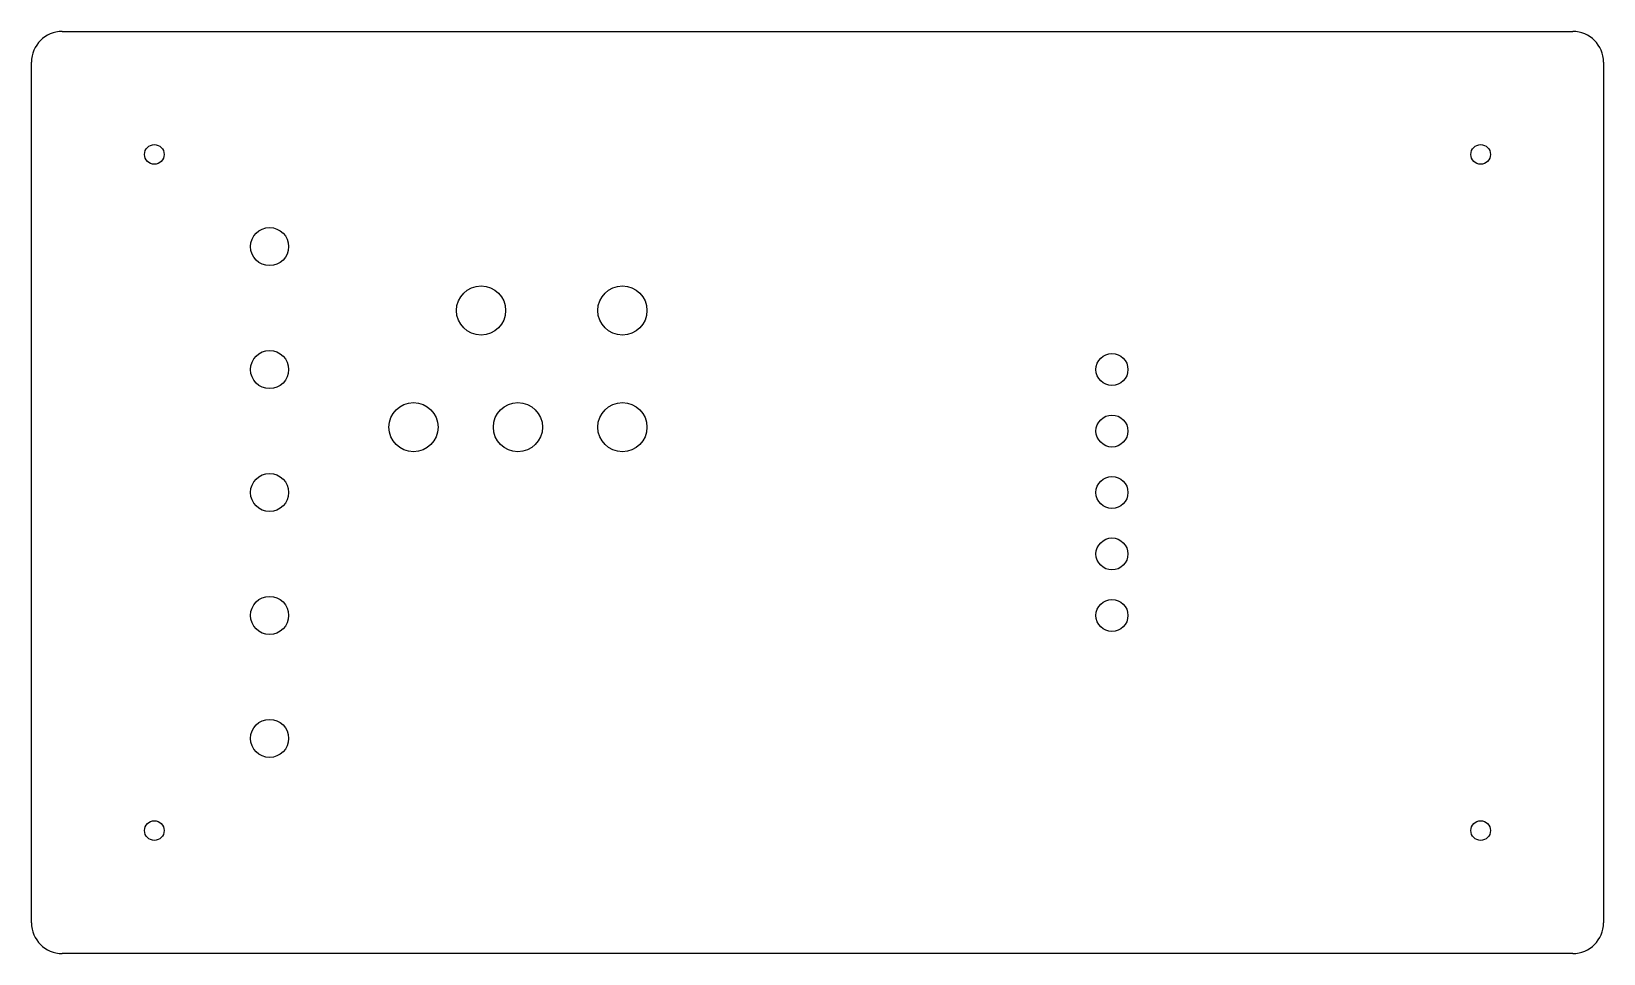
# Model space of a CAD drawing. Header units: millimetres. Extents: x 50 to 306, y 50 to 200.
import ezdxf

# ---------------------------------------------------------------- set-up
doc = ezdxf.new("R2010")
doc.units = ezdxf.units.MM

msp = doc.modelspace()

# ---------------------------------------------------------------- linework, layer by layer
for p, q in [((55, 200), (300.84, 200)), ((50, 55), (50, 195)), ((305.84, 195), (305.84, 55)), ((300.84, 50), (55, 50))]:
    msp.add_line(p, q)
for centre, radius in [((70, 180), 1.6), ((285.84, 180), 1.6), ((88.75, 165), 3.1), ((123.17, 154.618), 4), ((146.17, 154.618), 4), ((88.75, 145), 3.1), ((225.84, 145), 2.6), ((112.17, 135.618), 4), ((129.17, 135.618), 4), ((146.17, 135.618), 4), ((225.84, 135), 2.6), ((88.75, 125), 3.1), ((225.84, 125), 2.6), ((225.84, 115), 2.6), ((88.75, 105), 3.1), ((225.84, 105), 2.6), ((88.75, 85), 3.1), ((70, 70), 1.6), ((285.84, 70), 1.6)]:
    msp.add_circle(centre, radius)
for centre, start, end in [((55, 195), 90, 180), ((300.84, 195), 0, 90), ((55, 55), 180, 270), ((300.84, 55), 270, 0)]:
    msp.add_arc(centre, 5, start, end)

doc.saveas('drawing.dxf')
